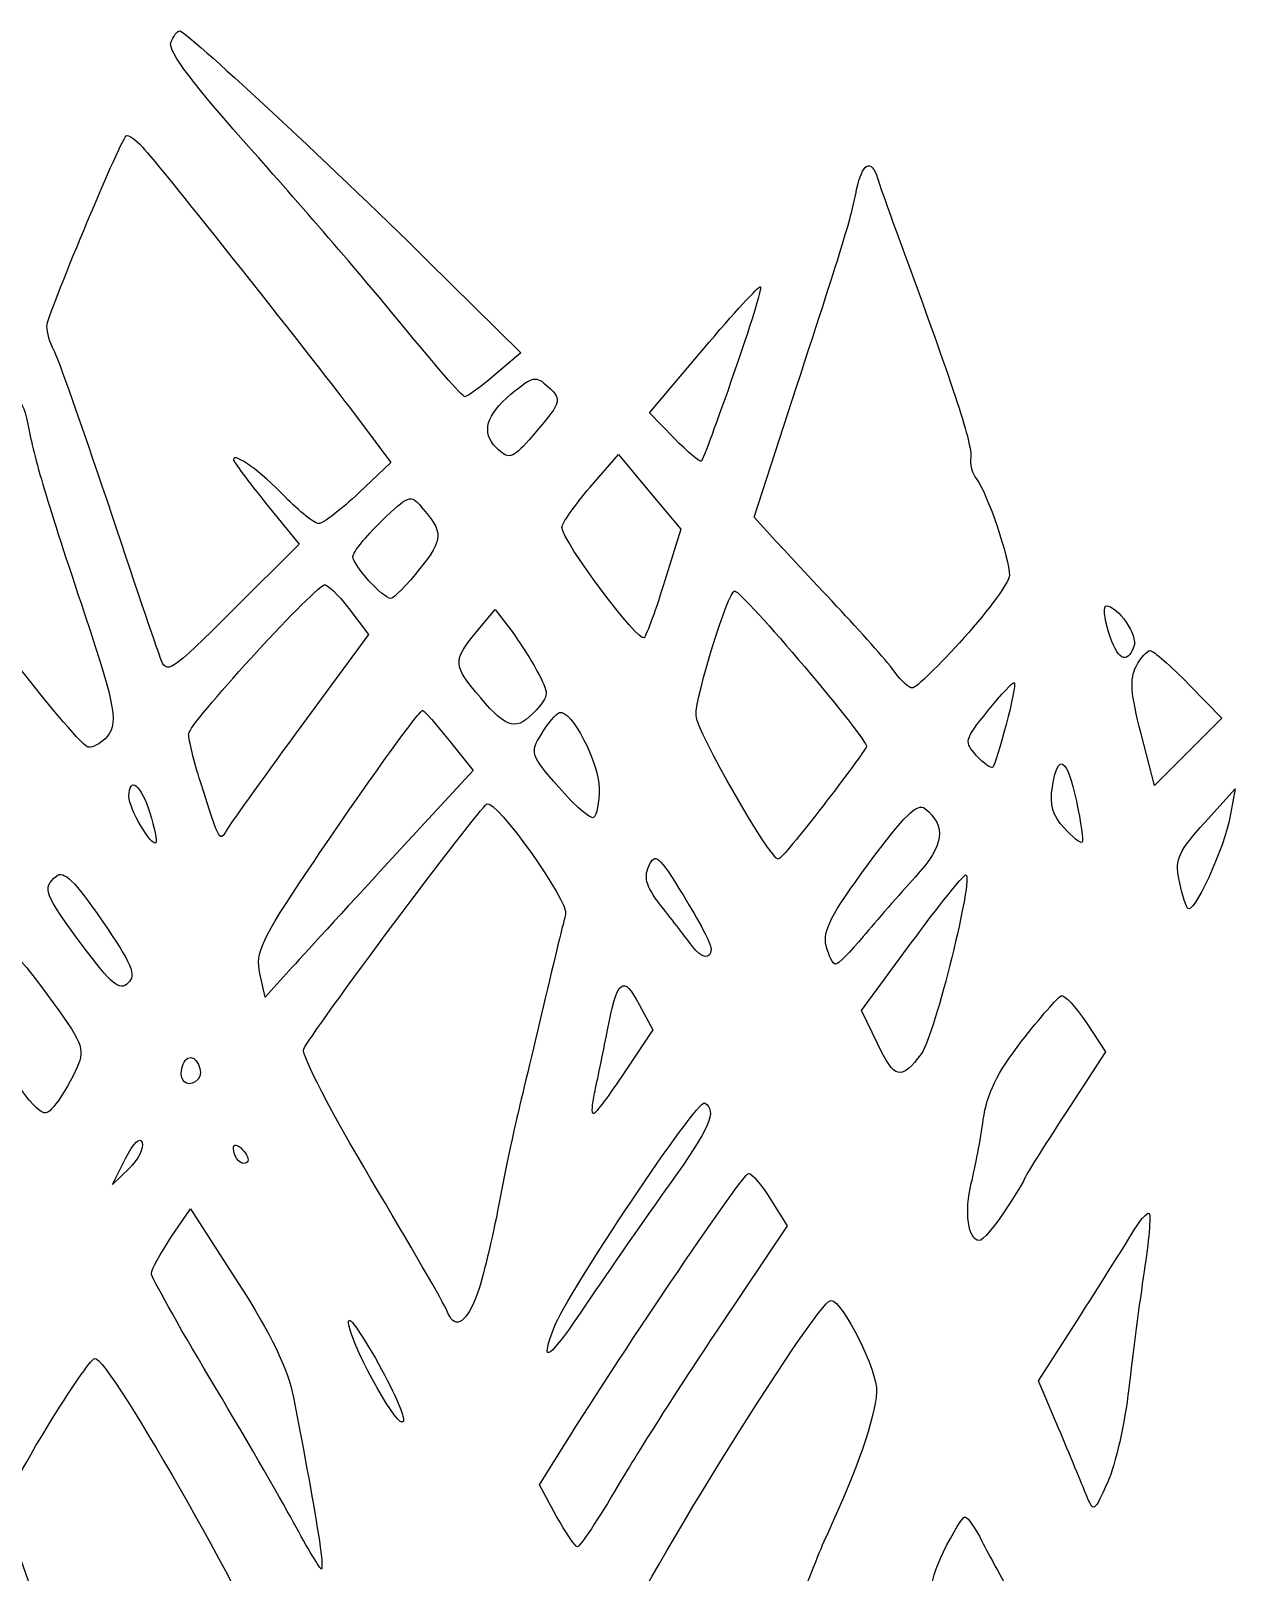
# Model space of a CAD drawing. Header units: centimetres. Extents: x -52 to 49, y -21 to 24.
# Drawn here: x -38.74 to -34.47, y -15.33 to -9.87 of the extents above; entities that cross this region are included whole.
import ezdxf

# ---------------------------------------------------------------- set-up
doc = ezdxf.new("R2010")
doc.units = ezdxf.units.CM
doc.header["$MEASUREMENT"] = 0
doc.layers.add('Layer 1', color=7, linetype='Continuous')

msp = doc.modelspace()

# ---------------------------------------------------------------- linework, layer by layer
at = {"layer": 'Layer 1'}
for points, knots in [([(-37.09358, -11.08782), (-37.09358, -11.08782), (-37.00198, -11.01022), (-37.00198, -11.01022), (-37.00198, -11.01022), (-37.00198, -11.01022), (-37.33271, -10.68347), (-37.33271, -10.68347), (-37.33271, -10.68347), (-37.6865, -10.33393), (-38.1886, -9.86896), (-38.21226, -9.86896), (-38.21226, -9.86896), (-38.22016, -9.86896), (-38.23387, -9.88785), (-38.24273, -9.91093), (-38.24273, -9.91093), (-38.25378, -9.93972), (-38.16101, -10.06228), (-37.94737, -10.30119), (-37.94737, -10.30119), (-37.77606, -10.49275), (-37.54127, -10.76557), (-37.42562, -10.90745), (-37.42562, -10.90745), (-37.30996, -11.04933), (-37.20855, -11.16542), (-37.20026, -11.16542), (-37.20026, -11.16542), (-37.19197, -11.16542), (-37.14397, -11.1305), (-37.09358, -11.08782)], [0, 0, 0, 0, 0.1111111, 0.1111111, 0.1111111, 0.1111111, 0.2222222, 0.2222222, 0.2222222, 0.2222222, 0.3333333, 0.3333333, 0.3333333, 0.3333333, 0.4444444, 0.4444444, 0.4444444, 0.4444444, 0.5555556, 0.5555556, 0.5555556, 0.5555556, 0.6666667, 0.6666667, 0.6666667, 0.6666667, 0.7777778, 0.7777778, 0.7777778, 0.7777778, 1, 1, 1, 1]), ([(-37.90412, -11.54452), (-37.9682, -11.46585), (-38.02063, -11.39558), (-38.02063, -11.38835), (-38.02063, -11.38835), (-38.02063, -11.36042), (-37.92391, -11.42994), (-37.83685, -11.52043), (-37.83685, -11.52043), (-37.7867, -11.57256), (-37.73312, -11.61491), (-37.71779, -11.61454), (-37.71779, -11.61454), (-37.70245, -11.61417), (-37.63866, -11.56552), (-37.57602, -11.5064), (-37.57602, -11.5064), (-37.57602, -11.5064), (-37.46213, -11.39893), (-37.46213, -11.39893), (-37.46213, -11.39893), (-37.46213, -11.39893), (-37.57426, -11.24909), (-37.57426, -11.24909), (-37.57426, -11.24909), (-37.71984, -11.05457), (-38.28178, -10.34699), (-38.34312, -10.28097), (-38.34312, -10.28097), (-38.36918, -10.25292), (-38.39521, -10.23506), (-38.40097, -10.24128), (-38.40097, -10.24128), (-38.42722, -10.26965), (-38.68208, -10.88086), (-38.68208, -10.91549), (-38.68208, -10.91549), (-38.68208, -10.93693), (-38.67077, -10.97514), (-38.65695, -11.00041), (-38.65695, -11.00041), (-38.64313, -11.02568), (-38.55796, -11.26662), (-38.46768, -11.53583), (-38.46768, -11.53583), (-38.3774, -11.80504), (-38.29292, -12.05429), (-38.27994, -12.08971), (-38.27994, -12.08971), (-38.2571, -12.15204), (-38.2488, -12.14661), (-38.02197, -11.92083), (-38.02197, -11.92083), (-38.02197, -11.92083), (-37.7876, -11.68755), (-37.7876, -11.68755), (-37.7876, -11.68755), (-37.7876, -11.68755), (-37.9041, -11.54452), (-37.9041, -11.54452), (-37.9041, -11.54452), (-37.9041, -11.54452), (-37.90412, -11.54452), (-37.90412, -11.54452)], [0, 0, 0, 0, 0.0588235, 0.0588235, 0.0588235, 0.0588235, 0.1176471, 0.1176471, 0.1176471, 0.1176471, 0.1764706, 0.1764706, 0.1764706, 0.1764706, 0.2352941, 0.2352941, 0.2352941, 0.2352941, 0.2941176, 0.2941176, 0.2941176, 0.2941176, 0.3529412, 0.3529412, 0.3529412, 0.3529412, 0.4117647, 0.4117647, 0.4117647, 0.4117647, 0.4705882, 0.4705882, 0.4705882, 0.4705882, 0.5294118, 0.5294118, 0.5294118, 0.5294118, 0.5882353, 0.5882353, 0.5882353, 0.5882353, 0.6470588, 0.6470588, 0.6470588, 0.6470588, 0.7058824, 0.7058824, 0.7058824, 0.7058824, 0.7647059, 0.7647059, 0.7647059, 0.7647059, 0.8235294, 0.8235294, 0.8235294, 0.8235294, 0.8823529, 0.8823529, 0.8823529, 0.8823529, 1, 1, 1, 1]), ([(-35.43052, -12.0187), (-35.34222, -11.92047), (-35.26974, -11.82139), (-35.26946, -11.79852), (-35.26946, -11.79852), (-35.26876, -11.741), (-35.34944, -11.50425), (-35.38515, -11.45901), (-35.38515, -11.45901), (-35.40128, -11.43858), (-35.41121, -11.40262), (-35.40722, -11.37909), (-35.40722, -11.37909), (-35.40025, -11.33794), (-35.46392, -11.14231), (-35.64038, -10.66271), (-35.64038, -10.66271), (-35.68589, -10.53902), (-35.72948, -10.41698), (-35.73725, -10.39151), (-35.73725, -10.39151), (-35.75928, -10.31925), (-35.79221, -10.33688), (-35.81141, -10.4312), (-35.81141, -10.4312), (-35.83461, -10.54518), (-35.85049, -10.59728), (-36.02572, -11.13422), (-36.02572, -11.13422), (-36.02572, -11.13422), (-36.17527, -11.5925), (-36.17527, -11.5925), (-36.17527, -11.5925), (-36.17527, -11.5925), (-36.09753, -11.67661), (-36.09753, -11.67661), (-36.09753, -11.67661), (-36.05477, -11.72287), (-35.95073, -11.83438), (-35.86632, -11.9244), (-35.86632, -11.9244), (-35.78191, -12.01442), (-35.69564, -12.11265), (-35.67461, -12.14268), (-35.67461, -12.14268), (-35.65357, -12.17271), (-35.62617, -12.19728), (-35.61371, -12.19728), (-35.61371, -12.19728), (-35.60125, -12.19728), (-35.51881, -12.11691), (-35.43051, -12.01869), (-35.43051, -12.01869), (-35.43051, -12.01869), (-35.43052, -12.0187), (-35.43052, -12.0187)], [0, 0, 0, 0, 0.0666667, 0.0666667, 0.0666667, 0.0666667, 0.1333333, 0.1333333, 0.1333333, 0.1333333, 0.2, 0.2, 0.2, 0.2, 0.2666667, 0.2666667, 0.2666667, 0.2666667, 0.3333333, 0.3333333, 0.3333333, 0.3333333, 0.4, 0.4, 0.4, 0.4, 0.4666667, 0.4666667, 0.4666667, 0.4666667, 0.5333333, 0.5333333, 0.5333333, 0.5333333, 0.6, 0.6, 0.6, 0.6, 0.6666667, 0.6666667, 0.6666667, 0.6666667, 0.7333333, 0.7333333, 0.7333333, 0.7333333, 0.8, 0.8, 0.8, 0.8, 0.8666667, 0.8666667, 0.8666667, 0.8666667, 1, 1, 1, 1]), ([(-36.24747, -11.08475), (-36.18997, -10.92007), (-36.14709, -10.78118), (-36.15217, -10.77609), (-36.15217, -10.77609), (-36.15726, -10.771), (-36.24777, -10.86938), (-36.35331, -10.99472), (-36.35331, -10.99472), (-36.35331, -10.99472), (-36.5452, -11.2226), (-36.5452, -11.2226), (-36.5452, -11.2226), (-36.5452, -11.2226), (-36.4579, -11.31267), (-36.4579, -11.31267), (-36.4579, -11.31267), (-36.40988, -11.36221), (-36.36642, -11.39856), (-36.3613, -11.39345), (-36.3613, -11.39345), (-36.35619, -11.38834), (-36.30496, -11.24942), (-36.24746, -11.08475), (-36.24746, -11.08475), (-36.24746, -11.08475), (-36.24747, -11.08475), (-36.24747, -11.08475)], [0, 0, 0, 0, 0.125, 0.125, 0.125, 0.125, 0.25, 0.25, 0.25, 0.25, 0.375, 0.375, 0.375, 0.375, 0.5, 0.5, 0.5, 0.5, 0.625, 0.625, 0.625, 0.625, 0.75, 0.75, 0.75, 0.75, 1, 1, 1, 1]), ([(-36.97226, -11.31755), (-36.85683, -11.18583), (-36.85342, -11.17637), (-36.90466, -11.12999), (-36.90466, -11.12999), (-36.94953, -11.08938), (-36.9582, -11.09111), (-37.03686, -11.15627), (-37.03686, -11.15627), (-37.12517, -11.22943), (-37.14254, -11.29208), (-37.08929, -11.34533), (-37.08929, -11.34533), (-37.04555, -11.38907), (-37.03215, -11.38588), (-36.97226, -11.31755)], [0, 0, 0, 0, 0.2, 0.2, 0.2, 0.2, 0.4, 0.4, 0.4, 0.4, 0.6, 0.6, 0.6, 0.6, 1, 1, 1, 1]), ([(-38.47571, -12.37721), (-38.42662, -12.32812), (-38.43608, -12.27017), (-38.54742, -11.93753), (-38.54742, -11.93753), (-38.68256, -11.53381), (-38.72687, -11.38584), (-38.7495, -11.26266), (-38.7495, -11.26266), (-38.76067, -11.20187), (-38.7777, -11.17108), (-38.79217, -11.18554), (-38.79217, -11.18554), (-38.80541, -11.19878), (-38.86321, -11.34353), (-38.9206, -11.5072), (-38.9206, -11.5072), (-38.9206, -11.5072), (-39.02496, -11.80479), (-39.02496, -11.80479), (-39.02496, -11.80479), (-39.02496, -11.80479), (-38.79399, -12.10536), (-38.79399, -12.10536), (-38.79399, -12.10536), (-38.66696, -12.27067), (-38.55052, -12.40661), (-38.53524, -12.40745), (-38.53524, -12.40745), (-38.51996, -12.40827), (-38.49317, -12.39468), (-38.47571, -12.37721)], [0, 0, 0, 0, 0.1111111, 0.1111111, 0.1111111, 0.1111111, 0.2222222, 0.2222222, 0.2222222, 0.2222222, 0.3333333, 0.3333333, 0.3333333, 0.3333333, 0.4444444, 0.4444444, 0.4444444, 0.4444444, 0.5555556, 0.5555556, 0.5555556, 0.5555556, 0.6666667, 0.6666667, 0.6666667, 0.6666667, 0.7777778, 0.7777778, 0.7777778, 0.7777778, 1, 1, 1, 1]), ([(-36.4911, -11.81648), (-36.4911, -11.81648), (-36.43453, -11.6341), (-36.43453, -11.6341), (-36.43453, -11.6341), (-36.43453, -11.6341), (-36.54524, -11.50187), (-36.54524, -11.50187), (-36.54524, -11.50187), (-36.54524, -11.50187), (-36.65595, -11.36964), (-36.65595, -11.36964), (-36.65595, -11.36964), (-36.65595, -11.36964), (-36.75613, -11.48581), (-36.75613, -11.48581), (-36.75613, -11.48581), (-36.81123, -11.54971), (-36.85634, -11.61396), (-36.85638, -11.62861), (-36.85638, -11.62861), (-36.85651, -11.67433), (-36.58319, -12.04062), (-36.56495, -12.01919), (-36.56495, -12.01919), (-36.55544, -12.00801), (-36.5222, -11.9168), (-36.49109, -11.81649), (-36.49109, -11.81649), (-36.49109, -11.81649), (-36.4911, -11.81648), (-36.4911, -11.81648)], [0, 0, 0, 0, 0.1111111, 0.1111111, 0.1111111, 0.1111111, 0.2222222, 0.2222222, 0.2222222, 0.2222222, 0.3333333, 0.3333333, 0.3333333, 0.3333333, 0.4444444, 0.4444444, 0.4444444, 0.4444444, 0.5555556, 0.5555556, 0.5555556, 0.5555556, 0.6666667, 0.6666667, 0.6666667, 0.6666667, 0.7777778, 0.7777778, 0.7777778, 0.7777778, 1, 1, 1, 1]), ([(-37.35954, -11.77443), (-37.27576, -11.66865), (-37.27529, -11.64737), (-37.35472, -11.55496), (-37.35472, -11.55496), (-37.39286, -11.51058), (-37.40084, -11.5135), (-37.49622, -11.60663), (-37.49622, -11.60663), (-37.55181, -11.66091), (-37.5973, -11.71703), (-37.5973, -11.73133), (-37.5973, -11.73133), (-37.5973, -11.76229), (-37.4907, -11.8798), (-37.46262, -11.8798), (-37.46262, -11.8798), (-37.45183, -11.8798), (-37.40544, -11.83239), (-37.35955, -11.77443), (-37.35955, -11.77443), (-37.35955, -11.77443), (-37.35954, -11.77443), (-37.35954, -11.77443)], [0, 0, 0, 0, 0.1428571, 0.1428571, 0.1428571, 0.1428571, 0.2857143, 0.2857143, 0.2857143, 0.2857143, 0.4285714, 0.4285714, 0.4285714, 0.4285714, 0.5714286, 0.5714286, 0.5714286, 0.5714286, 0.7142857, 0.7142857, 0.7142857, 0.7142857, 1, 1, 1, 1]), ([(-37.77461, -12.32409), (-37.77461, -12.32409), (-37.54183, -12.00718), (-37.54183, -12.00718), (-37.54183, -12.00718), (-37.54183, -12.00718), (-37.61166, -11.91563), (-37.61166, -11.91563), (-37.61166, -11.91563), (-37.65007, -11.86527), (-37.68934, -11.82768), (-37.69892, -11.83209), (-37.69892, -11.83209), (-37.75153, -11.85628), (-38.17938, -12.32609), (-38.17938, -12.35966), (-38.17938, -12.35966), (-38.17938, -12.38159), (-38.1605, -12.4582), (-38.13743, -12.52992), (-38.13743, -12.52992), (-38.0643, -12.75725), (-38.07174, -12.74526), (-38.03785, -12.69034), (-38.03785, -12.69034), (-38.0211, -12.6632), (-37.90264, -12.49839), (-37.77461, -12.32409)], [0, 0, 0, 0, 0.125, 0.125, 0.125, 0.125, 0.25, 0.25, 0.25, 0.25, 0.375, 0.375, 0.375, 0.375, 0.5, 0.5, 0.5, 0.5, 0.625, 0.625, 0.625, 0.625, 0.75, 0.75, 0.75, 0.75, 1, 1, 1, 1]), ([(-35.93042, -12.61464), (-35.85038, -12.51045), (-35.78116, -12.4163), (-35.7766, -12.4054), (-35.7766, -12.4054), (-35.7675, -12.38368), (-36.21693, -11.85325), (-36.24426, -11.85346), (-36.24426, -11.85346), (-36.26734, -11.85372), (-36.38181, -12.22302), (-36.38093, -12.29446), (-36.38093, -12.29446), (-36.38027, -12.34753), (-36.11907, -12.80367), (-36.08918, -12.80394), (-36.08918, -12.80394), (-36.0819, -12.80394), (-36.01047, -12.71882), (-35.93043, -12.61463), (-35.93043, -12.61463), (-35.93043, -12.61463), (-35.93042, -12.61464), (-35.93042, -12.61464)], [0, 0, 0, 0, 0.1428571, 0.1428571, 0.1428571, 0.1428571, 0.2857143, 0.2857143, 0.2857143, 0.2857143, 0.4285714, 0.4285714, 0.4285714, 0.4285714, 0.5714286, 0.5714286, 0.5714286, 0.5714286, 0.7142857, 0.7142857, 0.7142857, 0.7142857, 1, 1, 1, 1]), ([(-36.94786, -12.27534), (-36.90089, -12.22344), (-36.90076, -12.21744), (-36.94477, -12.13643), (-36.94477, -12.13643), (-36.97007, -12.08987), (-37.01386, -12.022), (-37.04207, -11.98562), (-37.04207, -11.98562), (-37.04207, -11.98562), (-37.09337, -11.91947), (-37.09337, -11.91947), (-37.09337, -11.91947), (-37.09337, -11.91947), (-37.15917, -11.99885), (-37.15917, -11.99885), (-37.15917, -11.99885), (-37.24406, -12.10126), (-37.24305, -12.1169), (-37.14413, -12.23271), (-37.14413, -12.23271), (-37.04919, -12.34385), (-37.01633, -12.35099), (-36.94786, -12.27533), (-36.94786, -12.27533), (-36.94786, -12.27533), (-36.94786, -12.27534), (-36.94786, -12.27534)], [0, 0, 0, 0, 0.125, 0.125, 0.125, 0.125, 0.25, 0.25, 0.25, 0.25, 0.375, 0.375, 0.375, 0.375, 0.5, 0.5, 0.5, 0.5, 0.625, 0.625, 0.625, 0.625, 0.75, 0.75, 0.75, 0.75, 1, 1, 1, 1]), ([(-34.82836, -12.05079), (-34.81342, -12.01185), (-34.88521, -11.90625), (-34.92663, -11.90625), (-34.92663, -11.90625), (-34.93756, -11.90625), (-34.93372, -11.94792), (-34.91809, -11.99885), (-34.91809, -11.99885), (-34.8878, -12.09753), (-34.85384, -12.11718), (-34.82836, -12.05078), (-34.82836, -12.05078), (-34.82836, -12.05078), (-34.82836, -12.05079), (-34.82836, -12.05079)], [0, 0, 0, 0, 0.2, 0.2, 0.2, 0.2, 0.4, 0.4, 0.4, 0.4, 0.6, 0.6, 0.6, 0.6, 1, 1, 1, 1]), ([(-34.63358, -12.18445), (-34.69805, -12.11875), (-34.75981, -12.065), (-34.77082, -12.065), (-34.77082, -12.065), (-34.78183, -12.065), (-34.80429, -12.09012), (-34.82072, -12.12084), (-34.82072, -12.12084), (-34.84392, -12.16418), (-34.83997, -12.21766), (-34.80308, -12.35989), (-34.80308, -12.35989), (-34.80308, -12.35989), (-34.75556, -12.54311), (-34.75556, -12.54311), (-34.75556, -12.54311), (-34.75556, -12.54311), (-34.63595, -12.42351), (-34.63595, -12.42351), (-34.63595, -12.42351), (-34.63595, -12.42351), (-34.51634, -12.3039), (-34.51634, -12.3039), (-34.51634, -12.3039), (-34.51634, -12.3039), (-34.63357, -12.18446), (-34.63357, -12.18446), (-34.63357, -12.18446), (-34.63357, -12.18446), (-34.63358, -12.18445), (-34.63358, -12.18445)], [0, 0, 0, 0, 0.1111111, 0.1111111, 0.1111111, 0.1111111, 0.2222222, 0.2222222, 0.2222222, 0.2222222, 0.3333333, 0.3333333, 0.3333333, 0.3333333, 0.4444444, 0.4444444, 0.4444444, 0.4444444, 0.5555556, 0.5555556, 0.5555556, 0.5555556, 0.6666667, 0.6666667, 0.6666667, 0.6666667, 0.7777778, 0.7777778, 0.7777778, 0.7777778, 1, 1, 1, 1]), ([(-35.28149, -12.32693), (-35.26112, -12.2497), (-35.24798, -12.18299), (-35.25228, -12.17868), (-35.25228, -12.17868), (-35.25659, -12.17437), (-35.29899, -12.21922), (-35.3465, -12.27834), (-35.3465, -12.27834), (-35.4296, -12.38175), (-35.43112, -12.38779), (-35.38636, -12.43724), (-35.38636, -12.43724), (-35.36077, -12.46551), (-35.33504, -12.48385), (-35.32918, -12.47799), (-35.32918, -12.47799), (-35.32332, -12.47213), (-35.30186, -12.40415), (-35.28149, -12.32692), (-35.28149, -12.32692), (-35.28149, -12.32692), (-35.28149, -12.32693), (-35.28149, -12.32693)], [0, 0, 0, 0, 0.1428571, 0.1428571, 0.1428571, 0.1428571, 0.2857143, 0.2857143, 0.2857143, 0.2857143, 0.4285714, 0.4285714, 0.4285714, 0.4285714, 0.5714286, 0.5714286, 0.5714286, 0.5714286, 0.7142857, 0.7142857, 0.7142857, 0.7142857, 1, 1, 1, 1]), ([(-37.44352, -12.78507), (-37.44352, -12.78507), (-37.17069, -12.4893), (-37.17069, -12.4893), (-37.17069, -12.4893), (-37.17069, -12.4893), (-37.25613, -12.38298), (-37.25613, -12.38298), (-37.25613, -12.38298), (-37.30312, -12.3245), (-37.34515, -12.27666), (-37.34954, -12.27666), (-37.34954, -12.27666), (-37.36315, -12.27666), (-37.55333, -12.54158), (-37.75359, -12.83952), (-37.75359, -12.83952), (-37.92319, -13.09183), (-37.94307, -13.1342), (-37.92675, -13.2085), (-37.92675, -13.2085), (-37.92675, -13.2085), (-37.90831, -13.29244), (-37.90831, -13.29244), (-37.90831, -13.29244), (-37.90831, -13.29244), (-37.81233, -13.18664), (-37.81233, -13.18664), (-37.81233, -13.18664), (-37.75954, -13.12845), (-37.59358, -12.94775), (-37.44352, -12.78507)], [0, 0, 0, 0, 0.1111111, 0.1111111, 0.1111111, 0.1111111, 0.2222222, 0.2222222, 0.2222222, 0.2222222, 0.3333333, 0.3333333, 0.3333333, 0.3333333, 0.4444444, 0.4444444, 0.4444444, 0.4444444, 0.5555556, 0.5555556, 0.5555556, 0.5555556, 0.6666667, 0.6666667, 0.6666667, 0.6666667, 0.7777778, 0.7777778, 0.7777778, 0.7777778, 1, 1, 1, 1]), ([(-36.72417, -12.55255), (-36.72417, -12.461), (-36.82392, -12.27125), (-36.86517, -12.28433), (-36.86517, -12.28433), (-36.87723, -12.28816), (-36.90599, -12.32241), (-36.92907, -12.36045), (-36.92907, -12.36045), (-36.96981, -12.4276), (-36.96802, -12.43309), (-36.86745, -12.54892), (-36.86745, -12.54892), (-36.81048, -12.61454), (-36.75493, -12.66276), (-36.74402, -12.65609), (-36.74402, -12.65609), (-36.73311, -12.64942), (-36.72418, -12.60282), (-36.72418, -12.55255), (-36.72418, -12.55255), (-36.72418, -12.55255), (-36.72417, -12.55255), (-36.72417, -12.55255)], [0, 0, 0, 0, 0.1428571, 0.1428571, 0.1428571, 0.1428571, 0.2857143, 0.2857143, 0.2857143, 0.2857143, 0.4285714, 0.4285714, 0.4285714, 0.4285714, 0.5714286, 0.5714286, 0.5714286, 0.5714286, 0.7142857, 0.7142857, 0.7142857, 0.7142857, 1, 1, 1, 1]), ([(-35.03248, -12.59803), (-35.0659, -12.44222), (-35.09821, -12.42316), (-35.11753, -12.54787), (-35.11753, -12.54787), (-35.1273, -12.61088), (-35.11628, -12.64974), (-35.07633, -12.69329), (-35.07633, -12.69329), (-35.04634, -12.72597), (-35.01764, -12.74855), (-35.01254, -12.74345), (-35.01254, -12.74345), (-35.00744, -12.73835), (-35.01642, -12.67292), (-35.03248, -12.59803)], [0, 0, 0, 0, 0.2, 0.2, 0.2, 0.2, 0.4, 0.4, 0.4, 0.4, 0.6, 0.6, 0.6, 0.6, 1, 1, 1, 1]), ([(-38.31697, -12.63912), (-38.34724, -12.54047), (-38.39104, -12.50662), (-38.39104, -12.58187), (-38.39104, -12.58187), (-38.39104, -12.62398), (-38.3112, -12.76127), (-38.29571, -12.74578), (-38.29571, -12.74578), (-38.29088, -12.74095), (-38.30044, -12.69295), (-38.31696, -12.63912), (-38.31696, -12.63912), (-38.31696, -12.63912), (-38.31697, -12.63912), (-38.31697, -12.63912)], [0, 0, 0, 0, 0.2, 0.2, 0.2, 0.2, 0.4, 0.4, 0.4, 0.4, 0.6, 0.6, 0.6, 0.6, 1, 1, 1, 1]), ([(-34.48581, -12.64476), (-34.48581, -12.64476), (-34.46956, -12.55448), (-34.46956, -12.55448), (-34.46956, -12.55448), (-34.46956, -12.55448), (-34.57746, -12.67354), (-34.57746, -12.67354), (-34.57746, -12.67354), (-34.66822, -12.77369), (-34.68289, -12.80521), (-34.66978, -12.87198), (-34.66978, -12.87198), (-34.66121, -12.91564), (-34.6473, -12.96293), (-34.63888, -12.97708), (-34.63888, -12.97708), (-34.61969, -13.00931), (-34.50764, -12.76605), (-34.48581, -12.64476)], [0, 0, 0, 0, 0.1666667, 0.1666667, 0.1666667, 0.1666667, 0.3333333, 0.3333333, 0.3333333, 0.3333333, 0.5, 0.5, 0.5, 0.5, 0.6666667, 0.6666667, 0.6666667, 0.6666667, 1, 1, 1, 1]), ([(-37.16249, -14.36026), (-37.14312, -14.31297), (-37.10786, -14.17307), (-37.08415, -14.04937), (-37.08415, -14.04937), (-37.06044, -13.92568), (-37.02961, -13.77685), (-37.01564, -13.71864), (-37.01564, -13.71864), (-37.00167, -13.66043), (-36.95935, -13.48184), (-36.92158, -13.32176), (-36.92158, -13.32176), (-36.88382, -13.16169), (-36.84846, -13.0167), (-36.84302, -12.99956), (-36.84302, -12.99956), (-36.82935, -12.95653), (-37.09116, -12.58892), (-37.12193, -12.60794), (-37.12193, -12.60794), (-37.15446, -12.62804), (-37.7532, -13.42911), (-37.77166, -13.47723), (-37.77166, -13.47723), (-37.77946, -13.49756), (-37.67216, -13.7046), (-37.53321, -13.93732), (-37.53321, -13.93732), (-37.39426, -14.17003), (-37.27317, -14.37974), (-37.26412, -14.40334), (-37.26412, -14.40334), (-37.23849, -14.47014), (-37.20098, -14.45424), (-37.16248, -14.36025), (-37.16248, -14.36025), (-37.16248, -14.36025), (-37.16249, -14.36026), (-37.16249, -14.36026)], [0, 0, 0, 0, 0.0909091, 0.0909091, 0.0909091, 0.0909091, 0.1818182, 0.1818182, 0.1818182, 0.1818182, 0.2727273, 0.2727273, 0.2727273, 0.2727273, 0.3636364, 0.3636364, 0.3636364, 0.3636364, 0.4545455, 0.4545455, 0.4545455, 0.4545455, 0.5454545, 0.5454545, 0.5454545, 0.5454545, 0.6363636, 0.6363636, 0.6363636, 0.6363636, 0.7272727, 0.7272727, 0.7272727, 0.7272727, 0.8181818, 0.8181818, 0.8181818, 0.8181818, 1, 1, 1, 1]), ([(-35.78787, -13.07778), (-35.74258, -13.02362), (-35.65989, -12.92895), (-35.60411, -12.86739), (-35.60411, -12.86739), (-35.50104, -12.75364), (-35.49172, -12.68827), (-35.56939, -12.6238), (-35.56939, -12.6238), (-35.59517, -12.60241), (-35.64269, -12.64907), (-35.76955, -12.82035), (-35.76955, -12.82035), (-35.90302, -13.00056), (-35.93264, -13.05793), (-35.91942, -13.1106), (-35.91942, -13.1106), (-35.91036, -13.14671), (-35.89558, -13.17625), (-35.88658, -13.17625), (-35.88658, -13.17625), (-35.87758, -13.17625), (-35.83316, -13.13194), (-35.78787, -13.07778)], [0, 0, 0, 0, 0.1428571, 0.1428571, 0.1428571, 0.1428571, 0.2857143, 0.2857143, 0.2857143, 0.2857143, 0.4285714, 0.4285714, 0.4285714, 0.4285714, 0.5714286, 0.5714286, 0.5714286, 0.5714286, 0.7142857, 0.7142857, 0.7142857, 0.7142857, 1, 1, 1, 1]), ([(-36.32729, -13.12071), (-36.32729, -13.10471), (-36.37147, -13.02005), (-36.42547, -12.93256), (-36.42547, -12.93256), (-36.51426, -12.78871), (-36.526, -12.77877), (-36.54824, -12.82861), (-36.54824, -12.82861), (-36.56763, -12.87207), (-36.55666, -12.9041), (-36.49636, -12.98007), (-36.49636, -12.98007), (-36.4543, -13.03307), (-36.40804, -13.09293), (-36.39357, -13.11311), (-36.39357, -13.11311), (-36.36202, -13.15708), (-36.32729, -13.16106), (-36.32729, -13.12071)], [0, 0, 0, 0, 0.1666667, 0.1666667, 0.1666667, 0.1666667, 0.3333333, 0.3333333, 0.3333333, 0.3333333, 0.5, 0.5, 0.5, 0.5, 0.6666667, 0.6666667, 0.6666667, 0.6666667, 1, 1, 1, 1]), ([(-38.48637, -13.02166), (-38.58405, -12.87973), (-38.62247, -12.84222), (-38.64827, -12.86362), (-38.64827, -12.86362), (-38.69964, -12.90625), (-38.69212, -12.92631), (-38.55641, -13.10867), (-38.55641, -13.10867), (-38.45129, -13.24992), (-38.42481, -13.27184), (-38.39451, -13.24266), (-38.39451, -13.24266), (-38.36405, -13.21331), (-38.37865, -13.17818), (-38.48637, -13.02166)], [0, 0, 0, 0, 0.2, 0.2, 0.2, 0.2, 0.4, 0.4, 0.4, 0.4, 0.6, 0.6, 0.6, 0.6, 1, 1, 1, 1]), ([(-35.58166, -13.49208), (-35.53505, -13.42908), (-35.39355, -12.8578), (-35.42503, -12.85972), (-35.42503, -12.85972), (-35.43378, -12.86025), (-35.52056, -12.96861), (-35.61788, -13.10052), (-35.61788, -13.10052), (-35.61788, -13.10052), (-35.79483, -13.34036), (-35.79483, -13.34036), (-35.79483, -13.34036), (-35.79483, -13.34036), (-35.7381, -13.45713), (-35.7381, -13.45713), (-35.7381, -13.45713), (-35.67624, -13.58444), (-35.65371, -13.58948), (-35.58166, -13.49208)], [0, 0, 0, 0, 0.1666667, 0.1666667, 0.1666667, 0.1666667, 0.3333333, 0.3333333, 0.3333333, 0.3333333, 0.5, 0.5, 0.5, 0.5, 0.6666667, 0.6666667, 0.6666667, 0.6666667, 1, 1, 1, 1]), ([(-38.57421, -13.54066), (-38.54631, -13.4743), (-38.55498, -13.45353), (-38.68217, -13.28197), (-38.68217, -13.28197), (-38.83218, -13.07962), (-38.83927, -13.07833), (-38.9496, -13.23328), (-38.9496, -13.23328), (-38.9496, -13.23328), (-39.00298, -13.30824), (-39.00298, -13.30824), (-39.00298, -13.30824), (-39.00298, -13.30824), (-38.84915, -13.51785), (-38.84915, -13.51785), (-38.84915, -13.51785), (-38.69607, -13.72643), (-38.6951, -13.72718), (-38.64993, -13.67013), (-38.64993, -13.67013), (-38.62497, -13.6386), (-38.59089, -13.58034), (-38.57421, -13.54066)], [0, 0, 0, 0, 0.1428571, 0.1428571, 0.1428571, 0.1428571, 0.2857143, 0.2857143, 0.2857143, 0.2857143, 0.4285714, 0.4285714, 0.4285714, 0.4285714, 0.5714286, 0.5714286, 0.5714286, 0.5714286, 0.7142857, 0.7142857, 0.7142857, 0.7142857, 1, 1, 1, 1]), ([(-36.63289, -13.55665), (-36.63289, -13.55665), (-36.53412, -13.40789), (-36.53412, -13.40789), (-36.53412, -13.40789), (-36.53412, -13.40789), (-36.58199, -13.319), (-36.58199, -13.319), (-36.58199, -13.319), (-36.64022, -13.21087), (-36.65856, -13.22626), (-36.69571, -13.41437), (-36.69571, -13.41437), (-36.71152, -13.49441), (-36.73173, -13.59263), (-36.74062, -13.63265), (-36.74062, -13.63265), (-36.74952, -13.67267), (-36.75114, -13.70541), (-36.74423, -13.70541), (-36.74423, -13.70541), (-36.73732, -13.70541), (-36.68721, -13.63847), (-36.63289, -13.55665)], [0, 0, 0, 0, 0.1428571, 0.1428571, 0.1428571, 0.1428571, 0.2857143, 0.2857143, 0.2857143, 0.2857143, 0.4285714, 0.4285714, 0.4285714, 0.4285714, 0.5714286, 0.5714286, 0.5714286, 0.5714286, 0.7142857, 0.7142857, 0.7142857, 0.7142857, 1, 1, 1, 1]), ([(-35.2857, -14.04994), (-35.24739, -13.99204), (-35.21604, -13.94035), (-35.21604, -13.93508), (-35.21604, -13.93508), (-35.21604, -13.9298), (-35.15145, -13.82674), (-35.0725, -13.70606), (-35.0725, -13.70606), (-35.0725, -13.70606), (-34.92896, -13.48664), (-34.92896, -13.48664), (-34.92896, -13.48664), (-34.92896, -13.48664), (-34.9972, -13.38352), (-34.9972, -13.38352), (-34.9972, -13.38352), (-35.03473, -13.3268), (-35.07491, -13.28376), (-35.08649, -13.28786), (-35.08649, -13.28786), (-35.09807, -13.29196), (-35.16108, -13.36439), (-35.22652, -13.44881), (-35.22652, -13.44881), (-35.3138, -13.56141), (-35.35004, -13.63542), (-35.36256, -13.72662), (-35.36256, -13.72662), (-35.37195, -13.795), (-35.39106, -13.89617), (-35.40504, -13.95146), (-35.40504, -13.95146), (-35.43053, -14.05227), (-35.41612, -14.15521), (-35.37653, -14.15521), (-35.37653, -14.15521), (-35.36489, -14.15521), (-35.32402, -14.10784), (-35.28571, -14.04994), (-35.28571, -14.04994), (-35.28571, -14.04994), (-35.2857, -14.04994), (-35.2857, -14.04994)], [0, 0, 0, 0, 0.0833333, 0.0833333, 0.0833333, 0.0833333, 0.1666667, 0.1666667, 0.1666667, 0.1666667, 0.25, 0.25, 0.25, 0.25, 0.3333333, 0.3333333, 0.3333333, 0.3333333, 0.4166667, 0.4166667, 0.4166667, 0.4166667, 0.5, 0.5, 0.5, 0.5, 0.5833333, 0.5833333, 0.5833333, 0.5833333, 0.6666667, 0.6666667, 0.6666667, 0.6666667, 0.75, 0.75, 0.75, 0.75, 0.8333333, 0.8333333, 0.8333333, 0.8333333, 1, 1, 1, 1]), ([(-38.14592, -13.58377), (-38.12207, -13.55992), (-38.15491, -13.49186), (-38.18215, -13.5087), (-38.18215, -13.5087), (-38.19518, -13.51675), (-38.20584, -13.54049), (-38.20584, -13.56146), (-38.20584, -13.56146), (-38.20584, -13.60042), (-38.17432, -13.61216), (-38.14593, -13.58377), (-38.14593, -13.58377), (-38.14593, -13.58377), (-38.14592, -13.58377), (-38.14592, -13.58377)], [0, 0, 0, 0, 0.2, 0.2, 0.2, 0.2, 0.4, 0.4, 0.4, 0.4, 0.6, 0.6, 0.6, 0.6, 1, 1, 1, 1]), ([(-36.47631, -13.95813), (-36.32926, -13.75319), (-36.30462, -13.69609), (-36.35089, -13.66749), (-36.35089, -13.66749), (-36.37518, -13.65248), (-36.83921, -14.34453), (-36.88421, -14.46287), (-36.88421, -14.46287), (-36.93811, -14.60463), (-36.9037, -14.57928), (-36.76736, -14.37677), (-36.76736, -14.37677), (-36.68925, -14.26075), (-36.55828, -14.07236), (-36.47632, -13.95813), (-36.47632, -13.95813), (-36.47632, -13.95813), (-36.47631, -13.95813), (-36.47631, -13.95813)], [0, 0, 0, 0, 0.1666667, 0.1666667, 0.1666667, 0.1666667, 0.3333333, 0.3333333, 0.3333333, 0.3333333, 0.5, 0.5, 0.5, 0.5, 0.6666667, 0.6666667, 0.6666667, 0.6666667, 1, 1, 1, 1]), ([(-38.34397, -13.80739), (-38.35127, -13.78577), (-38.37459, -13.80826), (-38.4028, -13.86416), (-38.4028, -13.86416), (-38.4028, -13.86416), (-38.44955, -13.95676), (-38.44955, -13.95676), (-38.44955, -13.95676), (-38.44955, -13.95676), (-38.39072, -13.89999), (-38.39072, -13.89999), (-38.39072, -13.89999), (-38.35836, -13.86876), (-38.33732, -13.82709), (-38.34397, -13.80739)], [0, 0, 0, 0, 0.2, 0.2, 0.2, 0.2, 0.4, 0.4, 0.4, 0.4, 0.6, 0.6, 0.6, 0.6, 1, 1, 1, 1]), ([(-37.98932, -13.83197), (-38.00831, -13.81299), (-38.02063, -13.81142), (-38.02063, -13.828), (-38.02063, -13.828), (-38.02063, -13.86332), (-37.98934, -13.89461), (-37.97168, -13.87695), (-37.97168, -13.87695), (-37.96416, -13.86943), (-37.9721, -13.84919), (-37.98932, -13.83197)], [0, 0, 0, 0, 0.25, 0.25, 0.25, 0.25, 0.5, 0.5, 0.5, 0.5, 1, 1, 1, 1]), ([(-36.65649, -15.02172), (-36.58601, -14.90167), (-36.42246, -14.64592), (-36.29304, -14.45341), (-36.29304, -14.45341), (-36.29304, -14.45341), (-36.05773, -14.10338), (-36.05773, -14.10338), (-36.05773, -14.10338), (-36.05773, -14.10338), (-36.1153, -14.01023), (-36.1153, -14.01023), (-36.1153, -14.01023), (-36.14696, -13.959), (-36.18266, -13.91708), (-36.19464, -13.91708), (-36.19464, -13.91708), (-36.2139, -13.91708), (-36.62322, -14.52023), (-36.85169, -14.88526), (-36.85169, -14.88526), (-36.85169, -14.88526), (-36.93602, -15.02), (-36.93602, -15.02), (-36.93602, -15.02), (-36.93602, -15.02), (-36.8764, -15.12978), (-36.8764, -15.12978), (-36.8764, -15.12978), (-36.84361, -15.19016), (-36.80955, -15.23966), (-36.80071, -15.23978), (-36.80071, -15.23978), (-36.79187, -15.23978), (-36.72698, -15.14177), (-36.6565, -15.02172), (-36.6565, -15.02172), (-36.6565, -15.02172), (-36.65649, -15.02172), (-36.65649, -15.02172)], [0, 0, 0, 0, 0.0909091, 0.0909091, 0.0909091, 0.0909091, 0.1818182, 0.1818182, 0.1818182, 0.1818182, 0.2727273, 0.2727273, 0.2727273, 0.2727273, 0.3636364, 0.3636364, 0.3636364, 0.3636364, 0.4545455, 0.4545455, 0.4545455, 0.4545455, 0.5454545, 0.5454545, 0.5454545, 0.5454545, 0.6363636, 0.6363636, 0.6363636, 0.6363636, 0.7272727, 0.7272727, 0.7272727, 0.7272727, 0.8181818, 0.8181818, 0.8181818, 0.8181818, 1, 1, 1, 1]), ([(-37.71596, -15.22016), (-37.73397, -15.10286), (-37.76836, -14.91258), (-37.80801, -14.71084), (-37.80801, -14.71084), (-37.82819, -14.60817), (-37.88607, -14.48828), (-38.00457, -14.30372), (-38.00457, -14.30372), (-38.00457, -14.30372), (-38.17253, -14.04213), (-38.17253, -14.04213), (-38.17253, -14.04213), (-38.17253, -14.04213), (-38.24209, -14.1445), (-38.24209, -14.1445), (-38.24209, -14.1445), (-38.28035, -14.2008), (-38.31165, -14.25781), (-38.31165, -14.27117), (-38.31165, -14.27117), (-38.31165, -14.28453), (-38.21842, -14.45144), (-38.10447, -14.64206), (-38.10447, -14.64206), (-37.99052, -14.83268), (-37.8568, -15.06306), (-37.80732, -15.15401), (-37.80732, -15.15401), (-37.75784, -15.24496), (-37.71361, -15.31937), (-37.70903, -15.31937), (-37.70903, -15.31937), (-37.70445, -15.31937), (-37.70757, -15.27472), (-37.71595, -15.22015), (-37.71595, -15.22015), (-37.71595, -15.22015), (-37.71596, -15.22016), (-37.71596, -15.22016)], [0, 0, 0, 0, 0.0909091, 0.0909091, 0.0909091, 0.0909091, 0.1818182, 0.1818182, 0.1818182, 0.1818182, 0.2727273, 0.2727273, 0.2727273, 0.2727273, 0.3636364, 0.3636364, 0.3636364, 0.3636364, 0.4545455, 0.4545455, 0.4545455, 0.4545455, 0.5454545, 0.5454545, 0.5454545, 0.5454545, 0.6363636, 0.6363636, 0.6363636, 0.6363636, 0.7272727, 0.7272727, 0.7272727, 0.7272727, 0.8181818, 0.8181818, 0.8181818, 0.8181818, 1, 1, 1, 1]), ([(-34.84681, -14.67963), (-34.83311, -14.55854), (-34.8086, -14.37196), (-34.79233, -14.26499), (-34.79233, -14.26499), (-34.77607, -14.15802), (-34.76802, -14.06524), (-34.77446, -14.05881), (-34.77446, -14.05881), (-34.78089, -14.05238), (-34.80968, -14.08632), (-34.83842, -14.13423), (-34.83842, -14.13423), (-34.86717, -14.18215), (-34.95273, -14.31818), (-35.02855, -14.43652), (-35.02855, -14.43652), (-35.02855, -14.43652), (-35.16641, -14.65169), (-35.16641, -14.65169), (-35.16641, -14.65169), (-35.16641, -14.65169), (-35.09548, -14.82016), (-35.09548, -14.82016), (-35.09548, -14.82016), (-35.05647, -14.91282), (-35.01255, -15.0184), (-34.99789, -15.05478), (-34.99789, -15.05478), (-34.97146, -15.12038), (-34.97082, -15.12001), (-34.92148, -15.01035), (-34.92148, -15.01035), (-34.89411, -14.94953), (-34.86051, -14.8007), (-34.84681, -14.67962), (-34.84681, -14.67962), (-34.84681, -14.67962), (-34.84681, -14.67963), (-34.84681, -14.67963)], [0, 0, 0, 0, 0.0909091, 0.0909091, 0.0909091, 0.0909091, 0.1818182, 0.1818182, 0.1818182, 0.1818182, 0.2727273, 0.2727273, 0.2727273, 0.2727273, 0.3636364, 0.3636364, 0.3636364, 0.3636364, 0.4545455, 0.4545455, 0.4545455, 0.4545455, 0.5454545, 0.5454545, 0.5454545, 0.5454545, 0.6363636, 0.6363636, 0.6363636, 0.6363636, 0.7272727, 0.7272727, 0.7272727, 0.7272727, 0.8181818, 0.8181818, 0.8181818, 0.8181818, 1, 1, 1, 1]), ([(-37.51762, -14.57213), (-37.58472, -14.4548), (-37.62114, -14.40931), (-37.61127, -14.45519), (-37.61127, -14.45519), (-37.58976, -14.55515), (-37.43113, -14.83413), (-37.41808, -14.79497), (-37.41808, -14.79497), (-37.41243, -14.77803), (-37.45723, -14.67775), (-37.51762, -14.57213)], [0, 0, 0, 0, 0.25, 0.25, 0.25, 0.25, 0.5, 0.5, 0.5, 0.5, 1, 1, 1, 1]), ([(-36.15924, -15.8465), (-36.07595, -15.59799), (-35.96725, -15.30686), (-35.91768, -15.19955), (-35.91768, -15.19955), (-35.80859, -14.96337), (-35.748, -14.7895), (-35.7406, -14.6914), (-35.7406, -14.6914), (-35.73526, -14.62068), (-35.86168, -14.36688), (-35.90224, -14.36688), (-35.90224, -14.36688), (-35.95306, -14.36688), (-36.64479, -15.48375), (-36.64479, -15.56581), (-36.64479, -15.56581), (-36.64479, -15.5937), (-36.60525, -15.70147), (-36.55693, -15.80529), (-36.55693, -15.80529), (-36.50861, -15.90912), (-36.44093, -16.06252), (-36.40654, -16.1462), (-36.40654, -16.1462), (-36.37215, -16.22987), (-36.33651, -16.29834), (-36.32734, -16.29834), (-36.32734, -16.29834), (-36.31817, -16.29834), (-36.24252, -16.09501), (-36.15923, -15.84651), (-36.15923, -15.84651), (-36.15923, -15.84651), (-36.15924, -15.8465), (-36.15924, -15.8465)], [0, 0, 0, 0, 0.1, 0.1, 0.1, 0.1, 0.2, 0.2, 0.2, 0.2, 0.3, 0.3, 0.3, 0.3, 0.4, 0.4, 0.4, 0.4, 0.5, 0.5, 0.5, 0.5, 0.6, 0.6, 0.6, 0.6, 0.7, 0.7, 0.7, 0.7, 0.8, 0.8, 0.8, 0.8, 1, 1, 1, 1]), ([(-38.16744, -16.31818), (-38.1111, -16.18357), (-38.02525, -15.99337), (-37.97667, -15.89551), (-37.97667, -15.89551), (-37.92809, -15.79765), (-37.88834, -15.69872), (-37.88834, -15.67568), (-37.88834, -15.67568), (-37.88834, -15.57895), (-38.46575, -14.55852), (-38.51263, -14.57241), (-38.51263, -14.57241), (-38.5258, -14.57631), (-38.60008, -14.68346), (-38.67772, -14.81054), (-38.67772, -14.81054), (-38.80624, -15.0209), (-38.81766, -15.05223), (-38.80535, -15.16064), (-38.80535, -15.16064), (-38.79791, -15.22612), (-38.74476, -15.38091), (-38.68724, -15.5046), (-38.68724, -15.5046), (-38.62972, -15.62829), (-38.51957, -15.91702), (-38.44248, -16.14621), (-38.44248, -16.14621), (-38.36538, -16.37541), (-38.29501, -16.56293), (-38.2861, -16.56293), (-38.2861, -16.56293), (-38.27718, -16.56293), (-38.22379, -16.4528), (-38.16745, -16.31819), (-38.16745, -16.31819), (-38.16745, -16.31819), (-38.16744, -16.31818), (-38.16744, -16.31818)], [0, 0, 0, 0, 0.0909091, 0.0909091, 0.0909091, 0.0909091, 0.1818182, 0.1818182, 0.1818182, 0.1818182, 0.2727273, 0.2727273, 0.2727273, 0.2727273, 0.3636364, 0.3636364, 0.3636364, 0.3636364, 0.4545455, 0.4545455, 0.4545455, 0.4545455, 0.5454545, 0.5454545, 0.5454545, 0.5454545, 0.6363636, 0.6363636, 0.6363636, 0.6363636, 0.7272727, 0.7272727, 0.7272727, 0.7272727, 0.8181818, 0.8181818, 0.8181818, 0.8181818, 1, 1, 1, 1]), ([(-35.48289, -16.4174), (-35.43577, -16.27188), (-35.38717, -16.129), (-35.37489, -16.0999), (-35.37489, -16.0999), (-35.36261, -16.0708), (-35.32014, -15.95769), (-35.28051, -15.84855), (-35.28051, -15.84855), (-35.24088, -15.73941), (-35.19786, -15.63652), (-35.18493, -15.61991), (-35.18493, -15.61991), (-35.17003, -15.60078), (-35.19116, -15.53773), (-35.24256, -15.44793), (-35.24256, -15.44793), (-35.28719, -15.36995), (-35.34336, -15.26746), (-35.36738, -15.22016), (-35.36738, -15.22016), (-35.3914, -15.17287), (-35.41837, -15.13417), (-35.42733, -15.13417), (-35.42733, -15.13417), (-35.43629, -15.13417), (-35.47073, -15.18998), (-35.50387, -15.2582), (-35.50387, -15.2582), (-35.55647, -15.36647), (-35.56703, -15.44462), (-35.58702, -15.87336), (-35.58702, -15.87336), (-35.61121, -16.39233), (-35.61002, -16.73131), (-35.58412, -16.7005), (-35.58412, -16.7005), (-35.57556, -16.69032), (-35.53001, -16.56292), (-35.48289, -16.4174)], [0, 0, 0, 0, 0.0909091, 0.0909091, 0.0909091, 0.0909091, 0.1818182, 0.1818182, 0.1818182, 0.1818182, 0.2727273, 0.2727273, 0.2727273, 0.2727273, 0.3636364, 0.3636364, 0.3636364, 0.3636364, 0.4545455, 0.4545455, 0.4545455, 0.4545455, 0.5454545, 0.5454545, 0.5454545, 0.5454545, 0.6363636, 0.6363636, 0.6363636, 0.6363636, 0.7272727, 0.7272727, 0.7272727, 0.7272727, 0.8181818, 0.8181818, 0.8181818, 0.8181818, 1, 1, 1, 1])]:
    msp.add_open_spline(points, degree=3, knots=knots, dxfattribs=at)

doc.saveas('drawing.dxf')
